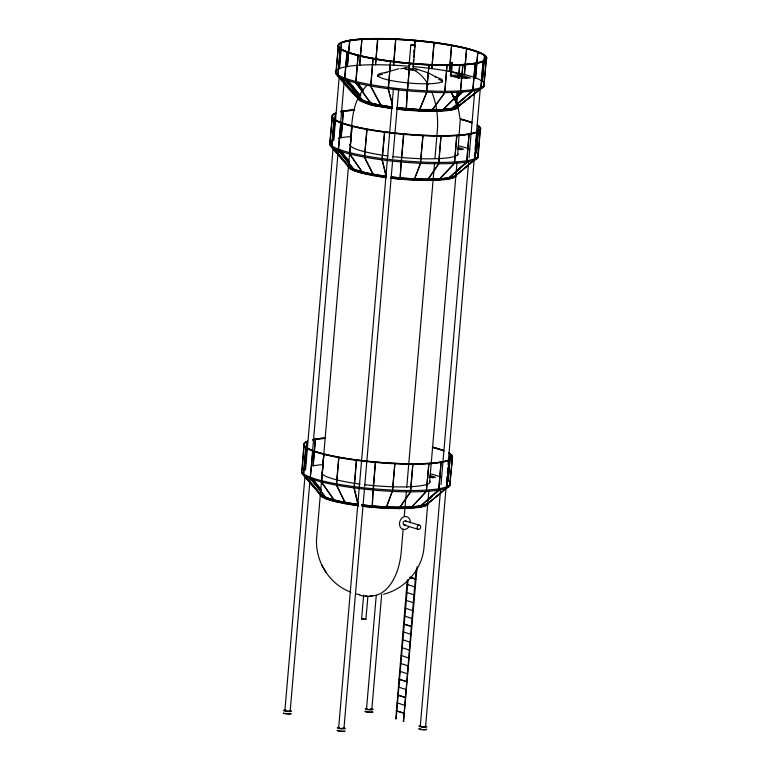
<?xml version="1.0" encoding="UTF-8"?>
<svg xmlns="http://www.w3.org/2000/svg" width="770" height="770" viewBox="0 0 770 770"><rect width="100%" height="100%" fill="white"/><g stroke="black" fill="none" stroke-linecap="round" stroke-linejoin="round"><path stroke-width="1.16" d="M367.868 596.644L365.904 619.359L365.365 619.041M413.067 69.165L415.126 45.315L411.69 44.766L410.824 44.939L408.764 68.848L413.076 69.223L412.412 68.905M406.377 109.975L407.282 90.735L406.146 109.956L429.236 111.159M450.075 485.216A74.575 11.665 4.9 0 1 373.132 490.067L372.141 507.151M373.007 490.028L372.324 507.199L361.756 506.073M400.102 179.092L401.18 161.902L400.073 179.083L427.36 180.411L447.466 179.121M303.919 444.338L301.946 470.691L304.285 444.377M332.399 116.27L329.926 142.594L332.245 116.241M335.97 71.427L338.415 45.112L336.298 71.437M303.495 473.829L305.854 447.514L303.688 473.82M331.62 145.742L334.074 119.427L331.995 145.78L329.791 143.865L331.264 145.655M340.427 48.346L337.934 74.651L340.138 48.346M305.199 467.948L307.278 441.585L304.93 467.929A74.575 11.665 4.9 0 0 376.01 488.989A74.575 11.665 4.9 0 0 446.908 479.749M339.214 68.684L341.534 42.379L339.474 68.694M333.333 139.822L335.508 113.508L333.054 139.842A74.575 11.665 4.9 0 0 401.372 160.66L403.47 134.336M310.098 478.728L290.184 710.989L287.094 711.182L284.89 710.623L305.007 475.966M305.517 469.979L333.131 147.917M333.747 140.737L339.185 77.289M312.861 450.97L310.339 477.284L338.222 150.679M338.377 149.168L344.382 78.848M344.546 78.03L347.087 51.734L344.893 78.078M315.459 439.555L313.159 465.85L315.209 439.487L325.315 438.409M340.571 111.929A74.575 11.665 4.9 0 1 343.333 111.4L341.139 137.753L343.305 111.419M349.657 40.348L347.308 66.634L349.84 40.338M321.523 480.701L323.824 454.358L321.841 480.711M349.946 152.604L351.851 126.28M321.465 481.462L316.653 537.653C314.728 560.599 329.031 584.238 350.851 592.149M322.187 473.098L349.551 153.894L363.18 173.317M350.273 145.53C351.957 125.173 350.937 101.496 366.568 85.807M355.798 81.476L358.108 55.132L356.067 81.505M359.532 65.277L361.929 38.962L359.725 65.267M336.432 483.887L338.781 457.544L336.702 483.906M367.117 129.495L364.595 155.809L366.77 129.476M372.911 58.337L370.88 84.69L373.219 58.385A74.132 11.598 4.9 0 0 486.226 58.347L484.041 84.681M377.637 38.51L377.81 38.577A74.132 11.598 4.9 0 0 373.19 58.337L372.998 58.366A74.575 11.665 4.9 0 1 377.598 38.5L375.51 64.882L377.887 38.548M356.289 460.325L354.258 486.65L356.587 460.344M384.451 132.248L382.199 158.543L384.731 132.257M388.282 87.395L390.583 61.051L388.6 87.414M393.422 65.267L395.751 38.962L393.74 65.325M364.47 488.892L343.949 728.343L340.85 728.535L338.646 727.977L393.451 88.656M364.682 486.505L392.594 160.853M392.806 158.456L398.648 90.215M365.875 619.378L361.611 618.955L363.652 595.075M373.113 488.729L375.414 462.385L373.411 488.748M478.709 126.338L476.486 152.633A74.575 11.665 4.9 0 1 401.372 160.66L403.817 134.355M407.571 89.522L409.784 63.169L407.532 89.464M413.865 52.254L414.067 49.867M414.375 46.277L414.886 40.3M413.115 65.44L413.625 59.463M413.827 57.076L414.443 49.896M414.655 47.509L415.271 40.338M381.67 594.411L371.823 709.343L369.417 709.603L366.52 708.978L376.27 595.239M426.532 90.793L429.034 64.487L426.811 90.841M394.76 463.771L392.556 490.076L394.933 463.742M423.086 135.674L420.545 161.97L422.797 135.674M434.001 42.427L431.826 68.742L434.145 42.389M403.162 529.154L401.218 551.869A53.457 31.185 88.4 0 1 369.898 595.826L369.696 595.788M404.289 515.996L406.339 492.088M406.753 487.304L434.53 163.327M434.935 158.543L437.293 131.044A53.457 31.185 88.4 0 0 431.835 92.053M410.487 490.461L412.855 464.156L410.814 490.49M438.958 162.422L440.989 136.069L438.631 162.412M446.898 64.94L444.877 91.293L447.129 64.998M449.276 71.437L451.624 45.122L449.565 71.437M407.272 579.868L395.79 718.91M450.508 75.575L451.634 62.399L452.433 62.447L451.191 76.827M396.319 710.96L404.26 713.309L396.348 710.691M404.933 705.416L397.022 702.808M397.676 695.175L405.617 697.524M406.291 689.631L398.379 687.023M399.033 679.4L406.964 681.748L399.053 679.13M407.638 673.856L399.726 671.247M408.321 665.963L400.4 663.355M408.995 658.071L401.083 655.462M409.669 650.188L401.757 647.57M410.352 642.296L402.431 639.678M411.026 634.403L403.114 631.795M403.769 624.162L411.7 626.51L403.788 623.902M412.374 618.618L404.462 616.01M413.057 610.735L405.136 608.117M413.731 602.843L405.819 600.234M414.404 594.95L406.493 592.342M415.078 587.058L407.166 584.449M459.055 74.189L451.133 71.581M396.155 718.872L408.061 579.925M417.119 566.701L403.509 721.269L416.012 570.243M456.061 103.084L456.995 92.304M458.227 77.924L459.709 64.709L459.016 77.982M405.395 697.533L397.695 694.915M410.054 577.231L415.762 579.175L410.266 577.231M452.635 96.25L457.024 97.857L452.414 96.26M456.86 103.132L457.784 92.352M466.889 78.29L460.008 76.192L460.123 74.873L450.286 75.498L458.583 78.02L470.451 78.03L460.123 74.873M428.851 463.761L426.455 490.076L428.851 463.771M463.03 64.526L460.527 90.841L462.78 64.536M454.724 161.979L456.629 135.655M464.223 74.651L466.62 48.308L464.531 74.642M428.842 491.048L424.029 547.239C422.239 569.357 405.049 588.983 383.595 594.219M429.564 482.684L457.024 162.287M457.64 155.117L460.229 119.514L458.025 107.049M438.823 488.758L441.046 462.395L438.861 488.758M466.726 160.651L469.026 134.307L467.005 160.632M472.761 89.503L475.206 63.169L473.021 89.532M475.408 78.03L477.881 51.734L475.668 78.04M446.109 487.256L425.579 726.697L423.182 726.957L420.276 726.341L440.594 489.287M441.008 484.494L468.718 161.238M469.026 157.648L474.878 89.407M446.513 482.463L447.033 476.476M447.341 472.886L447.745 468.093M448.053 464.503L474.224 159.207M474.436 156.81L474.744 153.22M475.052 149.63L475.456 144.847M475.764 141.247L476.284 135.26M476.592 131.67L480.288 88.569M480.798 87.405L483.146 61.061L481.096 87.395M448.9 460.335L446.773 486.65L449.218 460.344M477.208 132.267L474.811 158.553L476.976 132.219M447.976 480.682L450.383 454.367L448.333 480.701M476.457 152.614L478.411 126.319M482.415 81.466L484.58 55.151L482.357 81.514M452.442 457.601L449.901 483.906L452.423 457.582M477.939 155.781L480.211 129.504M483.955 84.642L486.534 58.356M284.89 710.623L286.604 710.335M338.646 727.977L339.243 727.727M420.276 726.341L420.872 726.081M410.872 45.045L415.126 45.343M408.764 68.848L409.274 68.665M361.611 618.955L363.892 618.81M420.41 163.269L414.135 180.016M414.039 180.065L420.699 163.269M446.639 487.959L425.425 505.697L419.592 507.218L399.235 508.498L385.886 508.142L392.296 491.308L386.232 508.162L372.228 507.218M419.101 110.899L426.801 92.111L419.159 110.851M427.138 180.392L438.784 163.712L427.408 180.373M399.004 508.469L410.66 491.789L399.101 508.431M409.12 526.343L408.293 527.517A6.622 5.284 -73 0 1 400.689 527.739A6.622 5.284 -73 0 1 401.478 518.518A6.622 5.284 -73 0 1 409.082 518.297L409.823 519.625A6.622 5.284 -73 0 1 410.266 522.869M431.181 111.169L444.887 92.544L431.556 111.198M438.476 180.036L454.541 163.259L438.563 180.074M410.699 508.142L426.407 491.347L410.718 508.162M442.596 110.014L460.653 92.121L441.845 110.899M454.329 99.84L462.703 91.63M454.704 99.869L463.915 90.85M447.37 179.083L466.851 161.941L447.755 179.121M419.246 507.17L438.457 490.047M438.746 490.047L419.332 507.199M455.051 172.509L467.226 161.662M455.436 172.547L467.602 161.69M427.793 499.826L439.968 488.969M427.302 500.635L440.344 489.008M360.976 94.768L358.839 96.587L360.052 98.714C369.985 104.104 381.554 105.163 392.517 107.04M457.236 103.844L473.175 90.273M450.922 109.205L472.645 90.783M450.392 110.023L474.426 89.561M448.698 178.881L453.549 177.61L455.792 175.589M425.387 505.659L441.094 492.617M478.093 157.138L453.203 177.581L474.628 159.814M468.863 164.482L455.859 175.637M475.08 159.303L476.861 157.821M425.069 505.649L446.754 487.959M447.851 486.65L449.969 485.196L445.541 488.921M458.525 105.981L474.474 93.353M480.105 88.897L484.205 85.942M458.882 106.029L474.83 93.401M480.461 88.945L484.214 85.971A74.575 11.665 4.9 0 1 407.359 90.812A74.575 11.665 4.9 0 1 335.778 72.707M455.426 108.56L480.99 88.675L455.445 108.589M460.142 64.824L459.372 64.767M359.811 594.325L359.301 594.536A6.622 1.04 4.9 0 0 365.577 596.278A6.622 1.04 4.9 0 0 372.382 595.711M343.699 731.086L339.965 731.086M403.085 721.153L403.875 721.23M420.276 728.776L421.594 729.44M384.644 72.688L398.985 68.674M380.457 106.52C359.763 105.827 350.321 90.417 337.693 75.903L358.984 99.128M364.316 102.333L344.633 79.3M355.692 82.756L371.823 104.633L356.01 82.775M392.238 108.426L381.506 106.741L370.543 85.922L381.833 106.77M392.431 105.249L388.147 88.646L392.228 103.064M339.05 76.307L358.416 97.906M477.294 125.356A74.575 11.665 4.9 0 1 406.396 134.596A74.575 11.665 4.9 0 1 335.268 113.508L335.633 113.556M340.985 122.911L338.569 149.149M352.179 126.29L349.657 152.566M433.808 111.15L450.373 110.023L454.704 108.897M386.425 177.601L362.863 173.308L354.729 170.825L349.84 168.341L331.591 147.07L350.206 168.361M338.348 150.468L355.057 170.853L338.694 150.497M373.604 175.599L364.441 157.08L373.912 175.589M456.957 135.684L454.435 161.979M348.868 166.05L333.131 147.445M332.765 147.426L349.975 168.322M382.045 159.833L386.136 175.377M478.266 155.79L480.297 129.466M301.638 471.952L321.273 495.659M358.445 505.697L334.738 501.395L326.605 498.912L321.706 496.429L303.467 475.157L321.321 495.562M310.531 478.574L326.952 498.922M335.056 501.405L321.446 481.972L335.037 501.385M336.461 485.148L345.701 503.667M310.435 478.613L326.932 498.941M345.489 503.657L336.644 485.177M339.012 730.355L338.415 730.615L339.368 730.971M354.566 110.197L343.632 111.419M373.296 490.047L373.152 489.99A74.575 11.665 4.9 0 1 301.551 471.952M453.453 76.605L460.008 76.192M424.751 729.585L422.951 729.585M313.284 465.821L312.957 465.792A74.575 11.665 4.9 0 1 322.794 464.647M320.695 494.167L305.757 476.418M397.647 89.31L393.932 88.897M458.083 149.188L463.684 149.188L458.006 147.465M428.832 477.275L435.56 477.275L429.881 475.542M366.886 595.643L365.769 595.595M382.295 159.871L386.03 176.455M363.094 173.327L349.724 153.942M373.229 58.347L373.007 58.318A74.575 11.665 4.9 0 0 486.669 58.385A74.575 11.665 4.9 0 0 377.598 38.5L377.589 38.558M344.681 79.31L363.575 101.438M397.156 107.608L419.236 109.504L441.816 109.504L450.026 108.628L455.388 107.232L457.534 105.403L456.312 103.276M406.281 109.966L396.925 108.993M391.035 178.111L400.323 179.073M354.248 487.92L358.55 505.678M418.158 69.579L428.746 73.034L436.503 77.318M315.228 439.526L315.267 439.535A74.575 11.665 4.9 0 0 312.447 440.017M320.041 494.09A54.256 8.489 4.9 0 0 358.204 505.726L358.262 505.678M355.798 593.901L358.599 594.498M370.861 708.978L371.823 709.343M366.77 711.855L371.438 711.855M342.987 727.977L343.949 728.343M452.606 96.52L455.917 97.52M453.501 96.856L456.803 97.867M457.9 148.774L461.297 149.813M429.766 476.861L433.173 477.9M358.194 505.669L353.892 487.901M405.53 520.953L419.544 525.227A2.166 1.723 -73 0 1 420.006 528.778A2.166 1.723 -73 0 1 417.157 527.874A2.166 1.723 -73 0 1 419.544 525.227M404.298 525.101L418.322 529.375M410.025 577.5L415.762 579.175M289.481 713.376L289.934 713.723L284.813 713.376M410.93 69.031L412.816 69.82M414.712 70.619L414.914 70.705A53.457 31.185 88.4 0 1 428.216 84.613M339.426 76.326L358.56 97.886M347.039 79.3L359.956 95.114M346.673 79.291L360.35 96.029M340.484 150.333L349.06 161.334M340.119 150.314L349.407 162.229M312.36 478.42L321.648 490.336M311.994 478.401L321.283 490.317M358.127 83.179L363.45 90.822M357.761 83.16L363.084 90.802M321.591 564.593L326.056 572.495M451.749 93.411L457.746 105.923M450.7 91.572L454.011 97.482M400.756 68.79A53.457 31.185 88.4 0 1 405.838 68.193M405.752 524.726A2.166 1.723 -73 0 1 403.365 524.332A2.166 1.723 -73 0 1 403.952 521.367A2.166 1.723 -73 0 1 406.368 521.646M428.101 503.744A54.256 8.489 4.9 0 1 362.757 506.294M428.207 502.425A54.256 8.489 4.9 0 1 361.717 504.841M358.32 504.417A54.256 8.489 4.9 0 1 320.156 492.771M427.87 502.396A53.919 8.431 4.9 0 1 361.794 504.802M358.416 504.369A53.919 8.431 4.9 0 1 320.493 492.81M430.334 473.848A74.575 11.665 4.9 0 1 441.576 477.275M429.467 480.576A54.256 8.489 4.9 0 1 364.614 484.657M360.062 484.089A54.256 8.489 4.9 0 1 321.899 472.443M449.16 453.443A74.575 11.665 4.9 0 1 378.262 462.683A74.575 11.665 4.9 0 1 307.143 441.595M432.586 447.543A74.575 11.665 4.9 0 1 443.828 450.979M449.199 453.049A74.575 11.665 4.9 0 1 378.301 462.289A74.575 11.665 4.9 0 1 307.182 441.2M312.485 439.622A74.575 11.665 4.9 0 1 325.084 437.947M432.615 447.149A74.575 11.665 4.9 0 1 443.867 450.585M448.775 453.03A74.132 11.598 4.9 0 1 378.301 462.221A74.132 11.598 4.9 0 1 307.605 441.258M312.87 439.689A74.132 11.598 4.9 0 1 325.402 438.024M432.297 447.168A74.132 11.598 4.9 0 1 443.472 450.585M377.81 38.577A74.132 11.598 4.9 0 1 486.226 58.347M482.578 81.456A74.575 11.665 4.9 0 1 421.536 90.542A74.575 11.665 4.9 0 1 336.095 72.784A74.575 11.665 4.9 0 1 409.428 66.249M412.836 66.547A74.575 11.665 4.9 0 1 481.914 80.975M435.012 76.817A32.542 5.092 4.9 0 1 431.826 83.632A32.542 5.092 4.9 0 1 386.8 79.608A32.542 5.092 4.9 0 1 386.867 72.515M377.637 76.442A32.542 5.092 4.9 0 1 382.565 74.324M438.688 79.339A32.542 5.092 4.9 0 1 442.442 82.226M458.641 106.828A50.782 7.941 4.9 0 1 396.694 109.128M392.084 108.541A50.782 7.941 4.9 0 1 357.501 97.8M456.052 102.41A50.782 7.941 4.9 0 1 445.772 109.475A50.782 7.941 4.9 0 1 396.81 107.819M392.19 107.223A50.782 7.941 4.9 0 1 359.811 94.614M455.397 102.391A50.098 7.835 4.9 0 1 445.262 109.359A50.098 7.835 4.9 0 1 396.964 107.723M392.296 107.126A50.098 7.835 4.9 0 1 360.466 94.7M344.816 730.884A4.014 0.626 4.9 0 1 340.927 731.413A4.014 0.626 4.9 0 1 337.433 730.229M343.844 727.891A4.014 0.626 4.9 0 1 344.142 728.844A4.014 0.626 4.9 0 1 338.251 728.314A4.014 0.626 4.9 0 1 338.983 727.457M290.569 713.347A4.014 0.626 4.9 0 1 287.691 714.098A4.014 0.626 4.9 0 1 283.678 712.876M290.078 710.537A4.014 0.626 4.9 0 1 290.386 711.49A4.014 0.626 4.9 0 1 284.496 710.96A4.014 0.626 4.9 0 1 285.218 710.104M425.954 729.055A4.014 0.626 4.9 0 1 423.077 729.806A4.014 0.626 4.9 0 1 419.063 728.584M425.473 726.245A4.014 0.626 4.9 0 1 425.772 727.198A4.014 0.626 4.9 0 1 419.881 726.678A4.014 0.626 4.9 0 1 420.613 725.812M456.225 175.656A54.256 8.489 4.9 0 1 390.881 178.216M386.328 177.649A54.256 8.489 4.9 0 1 348.175 166.002M455.85 172.817A54.256 8.489 4.9 0 1 390.996 176.898A53.919 8.431 4.9 0 0 455.994 174.309M386.444 176.33A54.256 8.489 4.9 0 1 348.281 164.693M386.54 176.292A53.919 8.431 4.9 0 1 348.627 164.722M477.294 154.76A74.575 11.665 4.9 0 1 408.562 162.576A74.575 11.665 4.9 0 1 329.685 143.865M338.319 138.234A74.575 11.665 4.9 0 1 350.928 136.559M458.458 145.761A74.575 11.665 4.9 0 1 469.7 149.188M458.083 154.01A54.256 8.489 4.9 0 1 392.739 156.57M388.186 156.002A54.256 8.489 4.9 0 1 350.023 144.365M460.71 119.456A74.575 11.665 4.9 0 1 471.962 122.892M477.323 124.961A74.575 11.665 4.9 0 1 406.425 134.201A74.575 11.665 4.9 0 1 335.306 113.113M340.61 111.534A74.575 11.665 4.9 0 1 354.46 109.773M460.749 119.061A74.575 11.665 4.9 0 1 471.991 122.497M478.334 125.905A74.132 11.598 4.9 0 1 403.673 133.893A74.132 11.598 4.9 0 1 335.73 113.171M340.994 111.602A74.132 11.598 4.9 0 1 354.768 109.85M460.422 119.081A74.132 11.598 4.9 0 1 471.606 122.497M372.199 711.701A4.014 0.626 4.9 0 1 371.535 712.491A4.014 0.626 4.9 0 1 366.145 712.009A4.014 0.626 4.9 0 1 365.865 711.134M370.832 708.727A4.014 0.626 4.9 0 1 372.459 709.796A4.014 0.626 4.9 0 1 366.366 709.372A4.014 0.626 4.9 0 1 366.857 708.458M408.62 67.856A6.622 1.04 4.9 0 0 404.356 68.578A6.622 1.04 4.9 0 0 409.833 69.964L411.546 70.118A6.622 1.04 4.9 0 0 416.926 69.964L417.436 69.743A6.622 1.04 4.9 0 0 413.673 68.309M373.152 58.732A74.132 11.598 4.9 0 0 486.188 58.741A74.132 11.598 4.9 0 0 377.772 38.972A74.132 11.598 4.9 0 0 373.152 58.732M372.921 58.77A74.575 11.665 4.9 0 0 486.63 58.78A74.575 11.665 4.9 0 0 377.57 38.895A74.575 11.665 4.9 0 0 372.921 58.77"/></g></svg>
